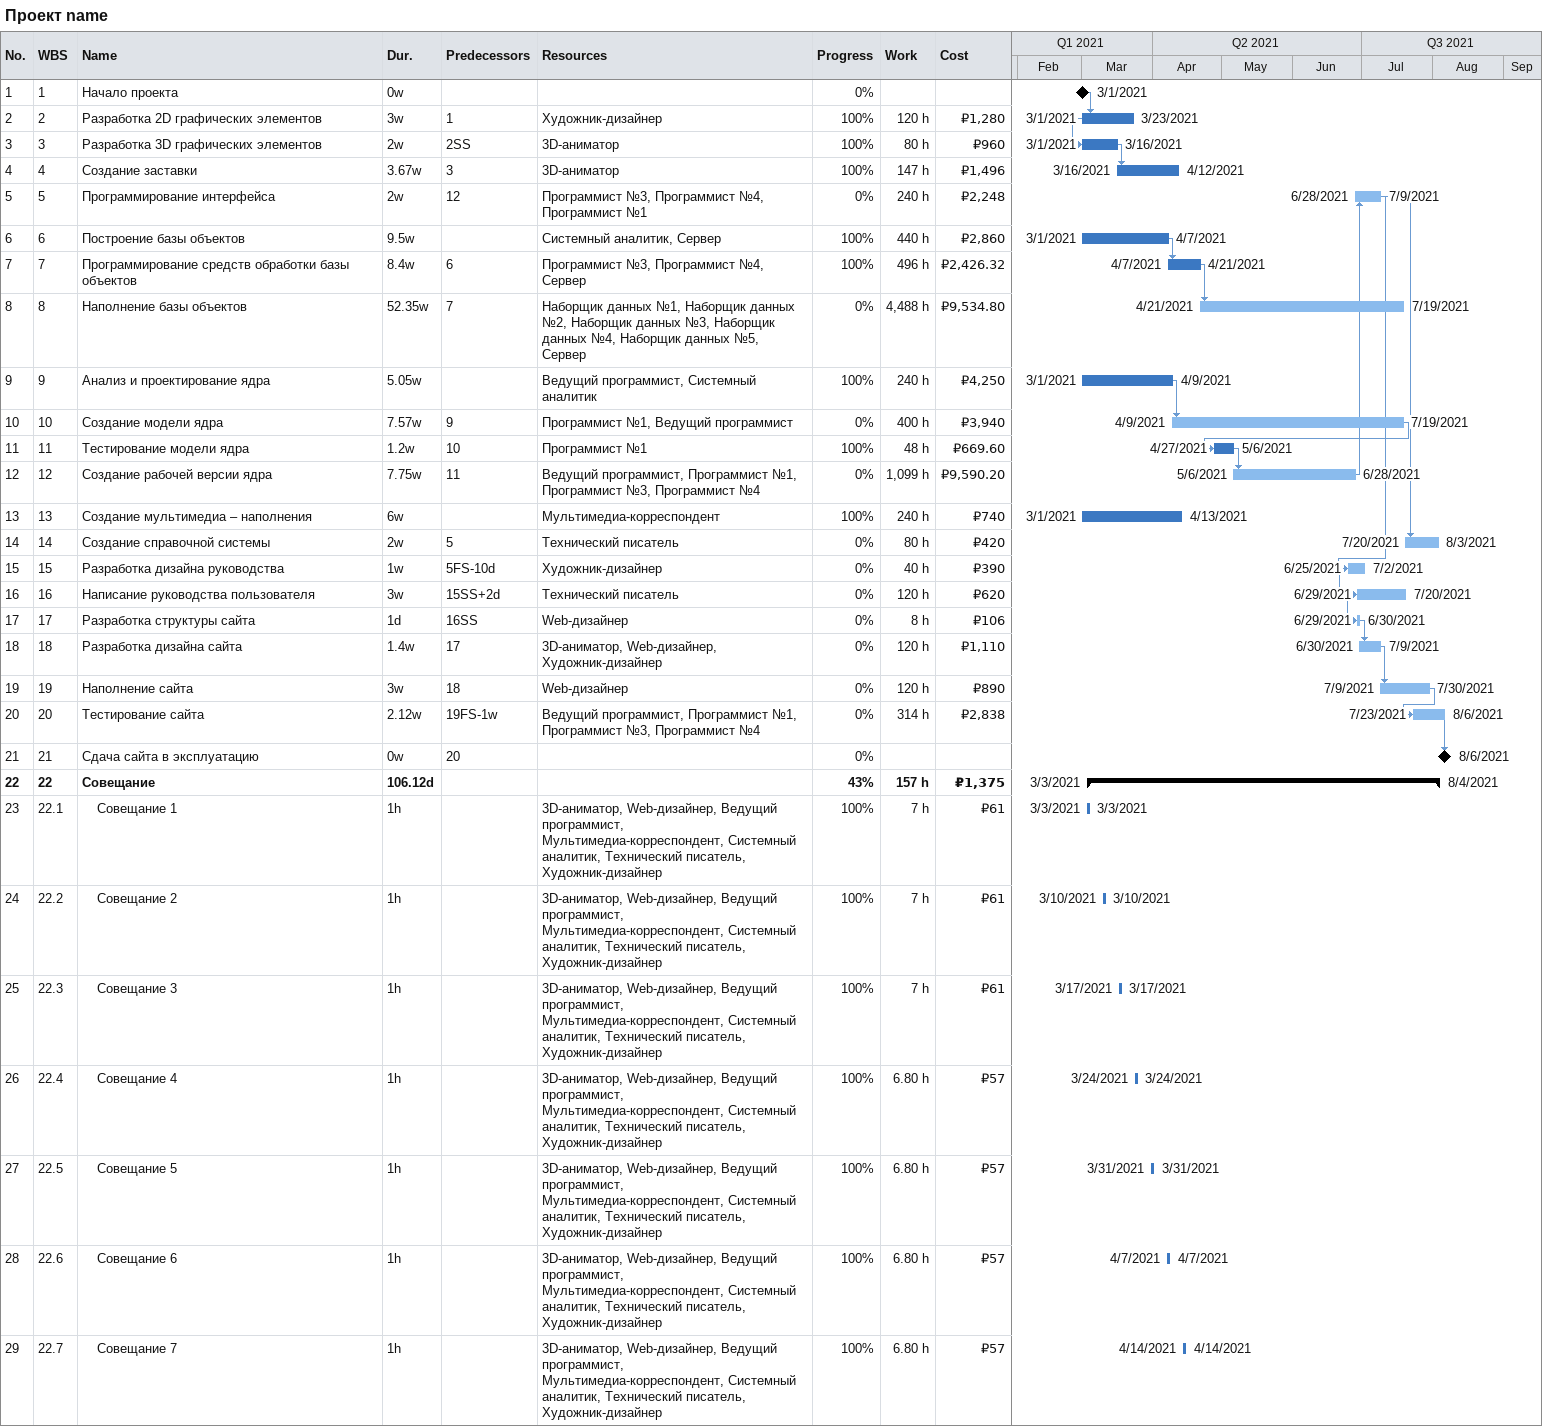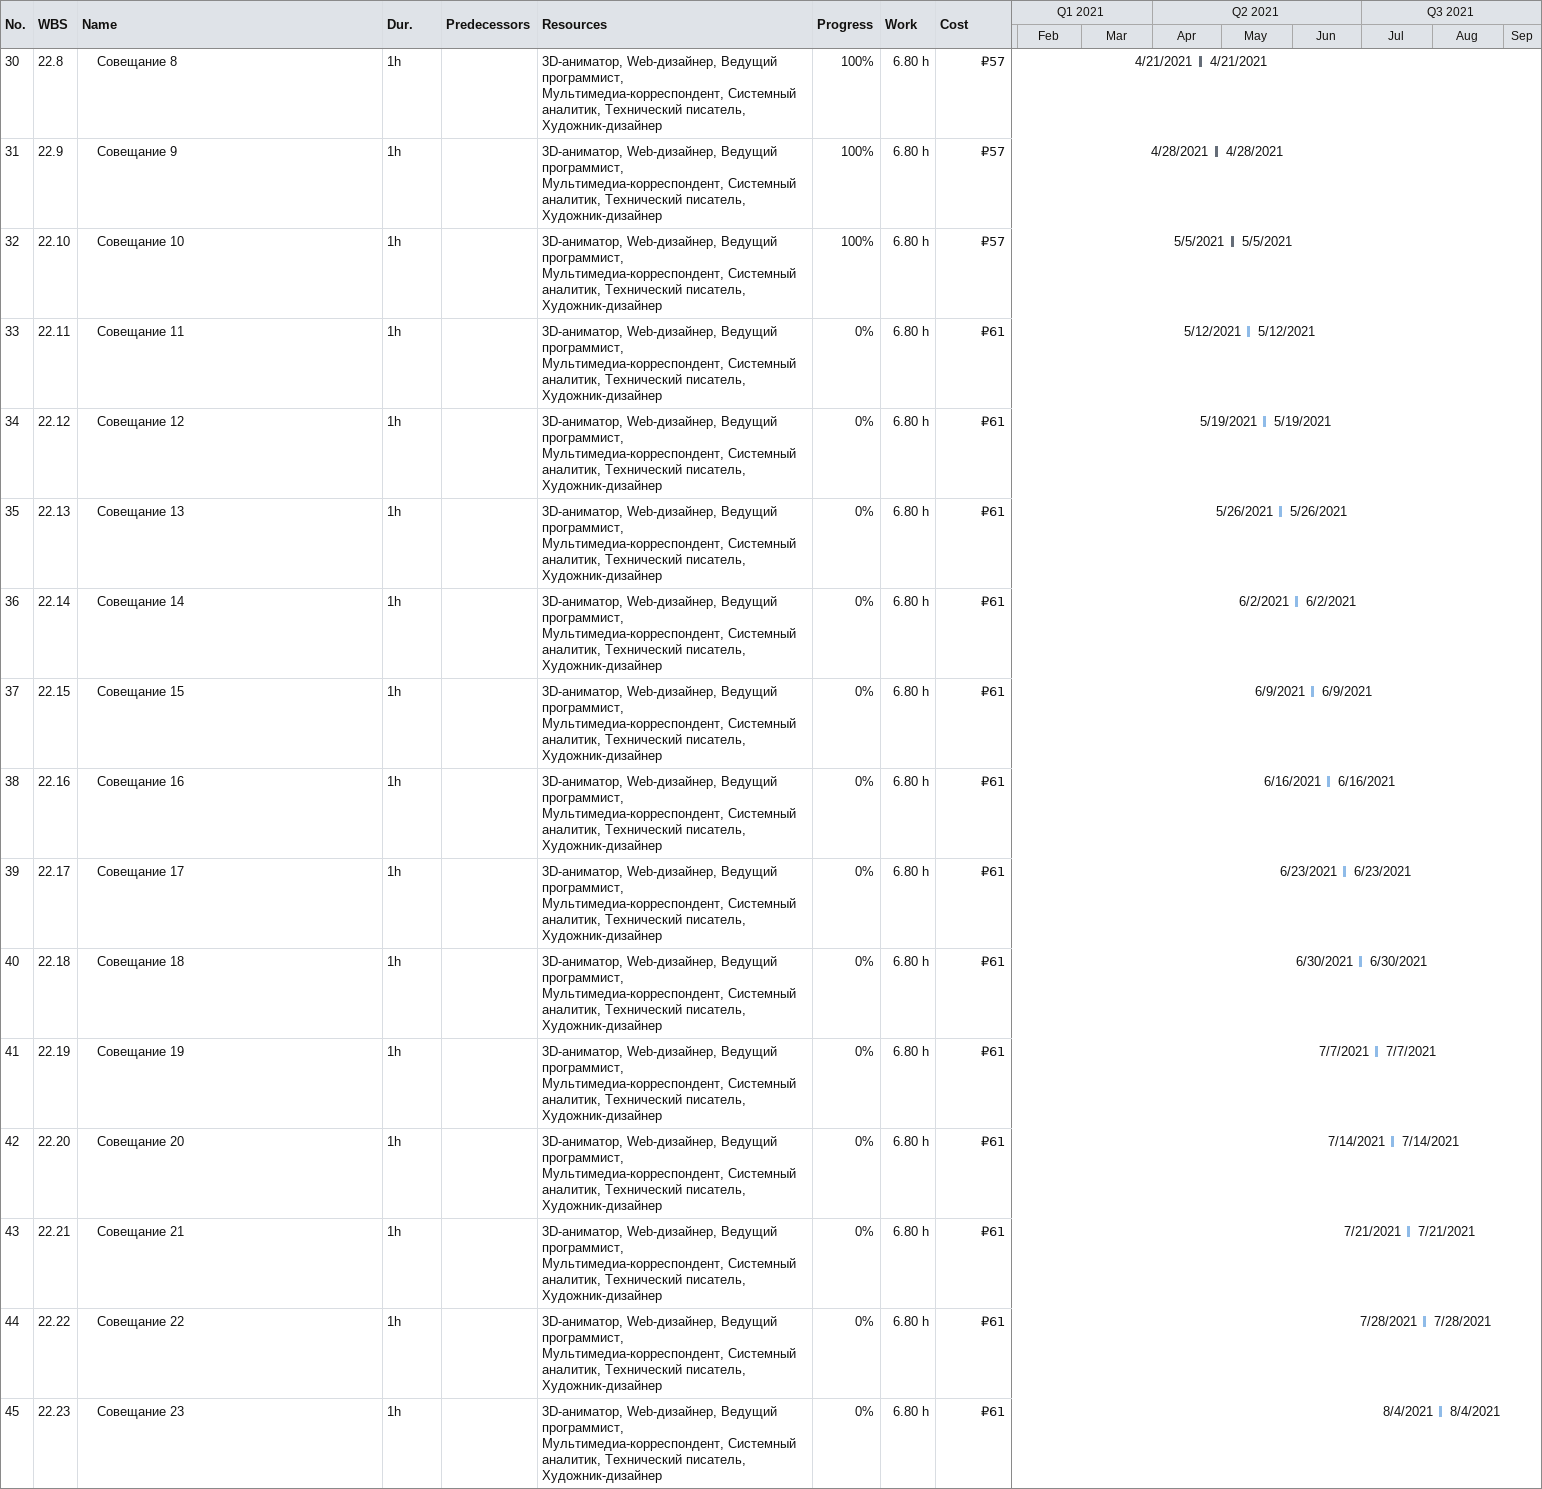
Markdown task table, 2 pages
Проект name

| ID | WBS | Task | Duration | Start | Finish | Predecessors | Resources | % complete | Work (h) | Cost (₽) |
|---|---|---|---|---|---|---|---|---|---|---|
| 1 | 1 | Начало проекта | 0w | 2021-03-01 | 2021-03-01 |  |  | 0 |  |  |
| 2 | 2 | Разработка 2D графических элементов | 3w | 2021-03-01 | 2021-03-23 | 1 | Художник-дизайнер | 100 | 120 | 1280 |
| 3 | 3 | Разработка 3D графических элементов | 2w | 2021-03-01 | 2021-03-16 | 2SS | 3D-аниматор | 100 | 80 | 960 |
| 4 | 4 | Создание заставки | 3.67w | 2021-03-16 | 2021-04-12 | 3 | 3D-аниматор | 100 | 147 | 1496 |
| 5 | 5 | Программирование интерфейса | 2w | 2021-06-28 | 2021-07-09 | 12 | Программист №3, Программист №4, Программист №1 | 0 | 240 | 2248 |
| 6 | 6 | Построение базы объектов | 9.5w | 2021-03-01 | 2021-04-07 |  | Системный аналитик, Сервер | 100 | 440 | 2860 |
| 7 | 7 | Программирование средств обработки базы объектов | 8.4w | 2021-04-07 | 2021-04-21 | 6 | Программист №3, Программист №4, Сервер | 100 | 496 | 2426.32 |
| 8 | 8 | Наполнение базы объектов | 52.35w | 2021-04-21 | 2021-07-19 | 7 | Наборщик данных №1, Наборщик данных №2, Наборщик данных №3, Наборщик данных №4, Наборщик данных №5, Сервер | 0 | 4488 | 9534.80 |
| 9 | 9 | Анализ и проектирование ядра | 5.05w | 2021-03-01 | 2021-04-09 |  | Ведущий программист, Системный аналитик | 100 | 240 | 4250 |
| 10 | 10 | Создание модели ядра | 7.57w | 2021-04-09 | 2021-07-19 | 9 | Программист №1, Ведущий программист | 0 | 400 | 3940 |
| 11 | 11 | Тестирование модели ядра | 1.2w | 2021-04-27 | 2021-05-06 | 10 | Программист №1 | 100 | 48 | 669.60 |
| 12 | 12 | Создание рабочей версии ядра | 7.75w | 2021-05-06 | 2021-06-28 | 11 | Ведущий программист, Программист №1, Программист №3, Программист №4 | 0 | 1099 | 9590.20 |
| 13 | 13 | Создание мультимедиа – наполнения | 6w | 2021-03-01 | 2021-04-13 |  | Мультимедиа-корреспондент | 100 | 240 | 740 |
| 14 | 14 | Создание справочной системы | 2w | 2021-07-20 | 2021-08-03 | 5 | Технический писатель | 0 | 80 | 420 |
| 15 | 15 | Разработка дизайна руководства | 1w | 2021-06-25 | 2021-07-02 | 5FS-10d | Художник-дизайнер | 0 | 40 | 390 |
| 16 | 16 | Написание руководства пользователя | 3w | 2021-06-29 | 2021-07-20 | 15SS+2d | Технический писатель | 0 | 120 | 620 |
| 17 | 17 | Разработка структуры сайта | 1d | 2021-06-29 | 2021-06-30 | 16SS | Web-дизайнер | 0 | 8 | 106 |
| 18 | 18 | Разработка дизайна сайта | 1.4w | 2021-06-30 | 2021-07-09 | 17 | 3D-аниматор, Web-дизайнер, Художник-дизайнер | 0 | 120 | 1110 |
| 19 | 19 | Наполнение сайта | 3w | 2021-07-09 | 2021-07-30 | 18 | Web-дизайнер | 0 | 120 | 890 |
| 20 | 20 | Тестирование сайта | 2.12w | 2021-07-23 | 2021-08-06 | 19FS-1w | Ведущий программист, Программист №1, Программист №3, Программист №4 | 0 | 314 | 2838 |
| 21 | 21 | Сдача сайта в эксплуатацию | 0w | 2021-08-06 | 2021-08-06 | 20 |  | 0 |  |  |
| 22 | 22 | **Совещание** | 106.12d | 2021-03-03 | 2021-08-04 |  |  | 43 | 157 | 1375 |
| 23 | 22.1 | Совещание 1 | 1h | 2021-03-03 | 2021-03-03 |  | 3D-аниматор, Web-дизайнер, Ведущий программист, Мультимедиа-корреспондент, Системный аналитик, Технический писатель, Художник-дизайнер | 100 | 7 | 61 |
| 24 | 22.2 | Совещание 2 | 1h | 2021-03-10 | 2021-03-10 |  | 3D-аниматор, Web-дизайнер, Ведущий программист, Мультимедиа-корреспондент, Системный аналитик, Технический писатель, Художник-дизайнер | 100 | 7 | 61 |
| 25 | 22.3 | Совещание 3 | 1h | 2021-03-17 | 2021-03-17 |  | 3D-аниматор, Web-дизайнер, Ведущий программист, Мультимедиа-корреспондент, Системный аналитик, Технический писатель, Художник-дизайнер | 100 | 7 | 61 |
| 26 | 22.4 | Совещание 4 | 1h | 2021-03-24 | 2021-03-24 |  | 3D-аниматор, Web-дизайнер, Ведущий программист, Мультимедиа-корреспондент, Системный аналитик, Технический писатель, Художник-дизайнер | 100 | 6.80 | 57 |
| 27 | 22.5 | Совещание 5 | 1h | 2021-03-31 | 2021-03-31 |  | 3D-аниматор, Web-дизайнер, Ведущий программист, Мультимедиа-корреспондент, Системный аналитик, Технический писатель, Художник-дизайнер | 100 | 6.80 | 57 |
| 28 | 22.6 | Совещание 6 | 1h | 2021-04-07 | 2021-04-07 |  | 3D-аниматор, Web-дизайнер, Ведущий программист, Мультимедиа-корреспондент, Системный аналитик, Технический писатель, Художник-дизайнер | 100 | 6.80 | 57 |
| 29 | 22.7 | Совещание 7 | 1h | 2021-04-14 | 2021-04-14 |  | 3D-аниматор, Web-дизайнер, Ведущий программист, Мультимедиа-корреспондент, Системный аналитик, Технический писатель, Художник-дизайнер | 100 | 6.80 | 57 |
| 30 | 22.8 | Совещание 8 | 1h | 2021-04-21 | 2021-04-21 |  | 3D-аниматор, Web-дизайнер, Ведущий программист, Мультимедиа-корреспондент, Системный аналитик, Технический писатель, Художник-дизайнер | 100 | 6.80 | 57 |
| 31 | 22.9 | Совещание 9 | 1h | 2021-04-28 | 2021-04-28 |  | 3D-аниматор, Web-дизайнер, Ведущий программист, Мультимедиа-корреспондент, Системный аналитик, Технический писатель, Художник-дизайнер | 100 | 6.80 | 57 |
| 32 | 22.10 | Совещание 10 | 1h | 2021-05-05 | 2021-05-05 |  | 3D-аниматор, Web-дизайнер, Ведущий программист, Мультимедиа-корреспондент, Системный аналитик, Технический писатель, Художник-дизайнер | 100 | 6.80 | 57 |
| 33 | 22.11 | Совещание 11 | 1h | 2021-05-12 | 2021-05-12 |  | 3D-аниматор, Web-дизайнер, Ведущий программист, Мультимедиа-корреспондент, Системный аналитик, Технический писатель, Художник-дизайнер | 0 | 6.80 | 61 |
| 34 | 22.12 | Совещание 12 | 1h | 2021-05-19 | 2021-05-19 |  | 3D-аниматор, Web-дизайнер, Ведущий программист, Мультимедиа-корреспондент, Системный аналитик, Технический писатель, Художник-дизайнер | 0 | 6.80 | 61 |
| 35 | 22.13 | Совещание 13 | 1h | 2021-05-26 | 2021-05-26 |  | 3D-аниматор, Web-дизайнер, Ведущий программист, Мультимедиа-корреспондент, Системный аналитик, Технический писатель, Художник-дизайнер | 0 | 6.80 | 61 |
| 36 | 22.14 | Совещание 14 | 1h | 2021-06-02 | 2021-06-02 |  | 3D-аниматор, Web-дизайнер, Ведущий программист, Мультимедиа-корреспондент, Системный аналитик, Технический писатель, Художник-дизайнер | 0 | 6.80 | 61 |
| 37 | 22.15 | Совещание 15 | 1h | 2021-06-09 | 2021-06-09 |  | 3D-аниматор, Web-дизайнер, Ведущий программист, Мультимедиа-корреспондент, Системный аналитик, Технический писатель, Художник-дизайнер | 0 | 6.80 | 61 |
| 38 | 22.16 | Совещание 16 | 1h | 2021-06-16 | 2021-06-16 |  | 3D-аниматор, Web-дизайнер, Ведущий программист, Мультимедиа-корреспондент, Системный аналитик, Технический писатель, Художник-дизайнер | 0 | 6.80 | 61 |
| 39 | 22.17 | Совещание 17 | 1h | 2021-06-23 | 2021-06-23 |  | 3D-аниматор, Web-дизайнер, Ведущий программист, Мультимедиа-корреспондент, Системный аналитик, Технический писатель, Художник-дизайнер | 0 | 6.80 | 61 |
| 40 | 22.18 | Совещание 18 | 1h | 2021-06-30 | 2021-06-30 |  | 3D-аниматор, Web-дизайнер, Ведущий программист, Мультимедиа-корреспондент, Системный аналитик, Технический писатель, Художник-дизайнер | 0 | 6.80 | 61 |
| 41 | 22.19 | Совещание 19 | 1h | 2021-07-07 | 2021-07-07 |  | 3D-аниматор, Web-дизайнер, Ведущий программист, Мультимедиа-корреспондент, Системный аналитик, Технический писатель, Художник-дизайнер | 0 | 6.80 | 61 |
| 42 | 22.20 | Совещание 20 | 1h | 2021-07-14 | 2021-07-14 |  | 3D-аниматор, Web-дизайнер, Ведущий программист, Мультимедиа-корреспондент, Системный аналитик, Технический писатель, Художник-дизайнер | 0 | 6.80 | 61 |
| 43 | 22.21 | Совещание 21 | 1h | 2021-07-21 | 2021-07-21 |  | 3D-аниматор, Web-дизайнер, Ведущий программист, Мультимедиа-корреспондент, Системный аналитик, Технический писатель, Художник-дизайнер | 0 | 6.80 | 61 |
| 44 | 22.22 | Совещание 22 | 1h | 2021-07-28 | 2021-07-28 |  | 3D-аниматор, Web-дизайнер, Ведущий программист, Мультимедиа-корреспондент, Системный аналитик, Технический писатель, Художник-дизайнер | 0 | 6.80 | 61 |
| 45 | 22.23 | Совещание 23 | 1h | 2021-08-04 | 2021-08-04 |  | 3D-аниматор, Web-дизайнер, Ведущий программист, Мультимедиа-корреспондент, Системный аналитик, Технический писатель, Художник-дизайнер | 0 | 6.80 | 61 |
